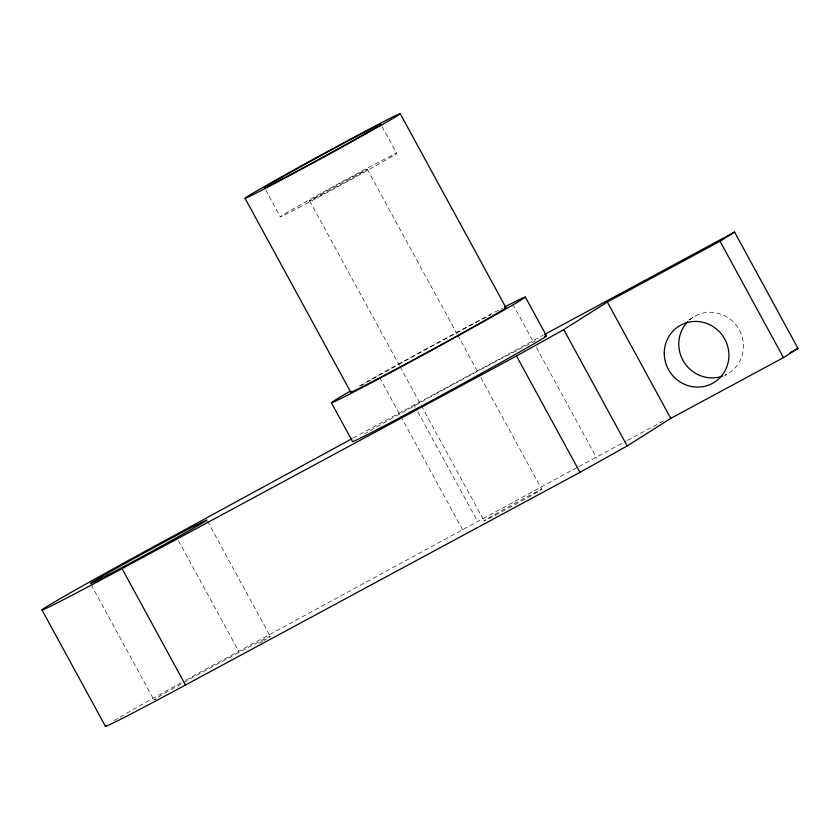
<?xml version="1.0" encoding="UTF-8"?>
<svg xmlns="http://www.w3.org/2000/svg" width="840" height="840" viewBox="0 0 840 840"><rect width="100%" height="100%" fill="white"/><g stroke="black" fill="none" stroke-linecap="round" stroke-linejoin="round"><path stroke-width="0.63" stroke-dasharray="4.2 3.15" d="M689.021 319.935L695.247 315.987M724.899 375.491L726.968 374.168M359.131 386.106L379.071 374.881A110.46 1.932 -28.6 0 1 502.435 308.123M353.22 438.007L543.186 335.244M185.766 680.19A121.506 2.121 -28.6 0 1 238.76 651.315L577.804 467.145M578.96 466.526L626.22 441.042M627.375 440.423L664.272 420.525M535.5 340.851L533.033 342.058A110.46 1.932 -28.6 0 0 400.218 413.669L380.279 424.893A110.46 1.932 -28.6 0 0 365.054 433.64M512.851 304.248L533.379 341.891M536.519 347.655L596.82 458.252M382.011 126.473L396.648 153.321M367.3 169.271L457.044 333.869M457.674 335.024L478.391 373.002M480.9 377.612L541.769 489.258M309.666 200.865L399.409 365.463M400.04 366.618L420.745 404.596M421.376 405.752L484.134 520.863M414.057 404.859L415.317 407.169M417.827 411.779L477.498 521.22M379.628 377.548L462.977 530.418M265.682 189.956L280.319 216.804M207.501 521.231L270.312 636.437M178.447 540.708L238.76 651.315M91.119 584.682L153.93 699.888M183.55 682.584A66.276 1.155 -28.6 0 1 252.389 645.267A66.276 1.155 -28.6 0 1 263.991 640.49M262.794 641.193A66.276 1.155 -28.6 0 1 258.111 643.913M156.061 699.069A66.276 1.155 -28.6 0 1 182.553 683.151M114.261 720.542A121.506 2.121 -28.6 0 1 119.228 717.601M120.152 717.066A121.506 2.121 -28.6 0 1 181.22 682.689M360.801 385.865A88.368 1.544 -28.6 0 1 371.711 379.586M372.981 378.861A88.368 1.544 -28.6 0 1 481.667 319.589M482.706 319.043A88.368 1.544 -28.6 0 1 491.138 314.664M689.367 320.103A33.138 32.004 57.7 0 1 738.014 327.747A33.138 32.004 57.7 0 1 724.825 375.228M495.39 515.151A33.138 0.578 -28.6 0 0 541.821 489.405A33.138 0.578 -28.6 0 0 501.638 510.615A33.138 0.578 -28.6 0 0 495.39 515.151M320.933 195.163A33.138 0.578 -28.6 0 0 367.353 169.407A33.138 0.578 -28.6 0 0 327.169 190.628A33.138 0.578 -28.6 0 0 320.933 195.163M298.62 207.753A66.276 1.155 -28.6 0 0 395.126 154.497A66.276 1.155 -28.6 0 0 321.709 192.948A66.276 1.155 -28.6 0 0 298.62 207.753"/><path stroke-width="1.26" d="M352.076 438.638L175.308 534.944A121.506 2.121 -28.6 0 0 45.37 607.499A121.506 2.121 -28.6 0 0 122.052 568.649L516.506 355.981L563.755 329.595L607.331 302.022L720.027 241.259L734.559 232.06L798 348.421L783.478 357.62L670.772 418.383L627.197 445.956L579.947 472.343L185.493 685.02A121.506 2.121 -28.6 0 1 106.218 725.582M544.331 334.625L734.559 232.06M789.925 352.779L798 348.421M720.027 241.259L783.478 357.62M607.331 302.022L670.772 418.383M563.755 329.595L627.197 445.956M525.346 297.034L546.494 335.822M400.207 113.673A88.368 1.544 -28.6 0 1 284.466 178.3A88.368 1.544 -28.6 0 1 283.195 175.948A88.368 1.544 -28.6 0 1 400.207 113.673L505.943 307.608M516.506 355.981L579.947 472.343M245.039 198.272L350.774 392.217M331.38 402.791L352.527 441.578A110.46 1.932 -28.6 0 0 458.892 385.77A110.46 1.932 -28.6 0 0 544.856 336.336M122.052 568.649L185.493 685.02M42 609.966L105.441 726.327M349.776 391.451A110.46 1.932 -28.6 0 0 411.243 361.399A110.46 1.932 -28.6 0 0 521.798 298.399L511.886 303.272A110.46 1.932 -28.6 0 0 504.745 306.925M504.641 308.018A88.368 1.544 -28.6 0 1 429.104 351.267A88.368 1.544 -28.6 0 1 351.824 391.335M722.589 376.11A33.138 32.004 57.7 0 1 684.201 362.397A33.138 32.004 57.7 0 1 687.655 321.752M107.93 574.949A66.276 1.155 -28.6 0 0 205.034 521.419A66.276 1.155 -28.6 0 0 133.088 559.03A66.276 1.155 -28.6 0 0 107.93 574.949M282.755 178.658A66.276 1.155 -28.6 0 0 379.27 125.402A66.276 1.155 -28.6 0 0 305.844 163.853A66.276 1.155 -28.6 0 0 282.755 178.658M664.251 352.884A33.138 32.004 57.7 0 0 712.446 383.366A33.138 32.004 57.7 0 0 713.055 326.571A33.138 32.004 57.7 0 0 664.251 352.884"/></g></svg>
